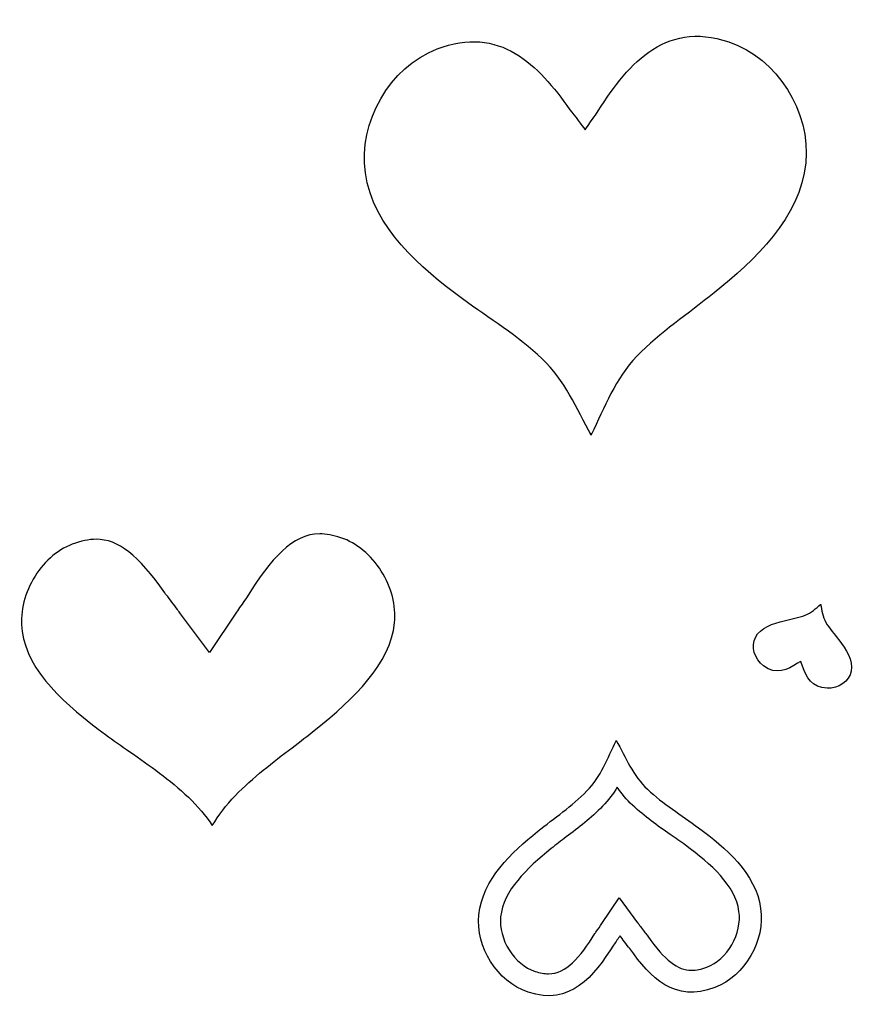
# Model space of a CAD drawing. Header units: centimetres. Extents: x -39.2 to 10, y -11.8 to 14.9.
# Drawn here: x -39.23 to -16.66, y -11.84 to 14.87 of the extents above; entities that cross this region are included whole.
import ezdxf

# ---------------------------------------------------------------- set-up
doc = ezdxf.new("R2010")
doc.units = ezdxf.units.CM
doc.header["$MEASUREMENT"] = 0
doc.layers.add('Layer 1', color=7, linetype='Continuous')

msp = doc.modelspace()

# ---------------------------------------------------------------- linework, layer by layer
at = {"layer": 'Layer 1'}
for points, knots in [([(-20.02531, 14.26853), (-21.80588, 14.86855), (-22.81823, 13.59281), (-23.64079, 12.28209), (-23.64079, 12.28209), (-23.74408, 12.14101), (-23.83761, 12.00785), (-23.91876, 11.88691), (-23.91876, 11.88691), (-24.01311, 12.01312), (-24.19342, 12.2646), (-24.33053, 12.42925), (-24.33053, 12.42925), (-25.18971, 13.65417), (-26.22997, 14.72676), (-27.92376, 14.07737), (-27.92376, 14.07737), (-29.21831, 13.58106), (-30.06024, 12.08903), (-29.8676, 10.72513), (-29.8676, 10.72513), (-29.65765, 9.23886), (-28.3749, 8.15293), (-27.23904, 7.31335), (-27.23904, 7.31335), (-26.51588, 6.77881), (-25.73726, 6.30944), (-25.08107, 5.68947), (-25.08107, 5.68947), (-24.47248, 5.11448), (-24.14884, 4.34324), (-23.75728, 3.62051), (-23.75728, 3.62051), (-23.75739, 3.63064), (-23.75749, 3.64078), (-23.75765, 3.65088), (-23.75765, 3.65088), (-23.75712, 3.6499), (-23.75662, 3.64903), (-23.75609, 3.64805), (-23.75609, 3.64805), (-23.7562, 3.65601), (-23.75625, 3.66398), (-23.75635, 3.67186), (-23.75635, 3.67186), (-23.75598, 3.65956), (-23.75564, 3.64725), (-23.75527, 3.63495), (-23.75527, 3.63495), (-23.75471, 3.63609), (-23.75419, 3.63789), (-23.75366, 3.63918), (-23.75366, 3.63918), (-23.75361, 3.63733), (-23.7535, 3.63545), (-23.75345, 3.6336), (-23.75345, 3.6336), (-23.39229, 4.37298), (-23.10099, 5.15794), (-22.51679, 5.75855), (-22.51679, 5.75855), (-21.88695, 6.40606), (-21.12855, 6.90798), (-20.42822, 7.47276), (-20.42822, 7.47276), (-19.32824, 8.35993), (-18.09171, 9.49965), (-17.94373, 10.99534), (-17.94373, 10.99534), (-17.80799, 12.36792), (-18.71123, 13.8257), (-20.02531, 14.26853)], [0, 0, 0, 0, 0.05263158, 0.05263158, 0.05263158, 0.05263158, 0.10526316, 0.10526316, 0.10526316, 0.10526316, 0.15789474, 0.15789474, 0.15789474, 0.15789474, 0.21052632, 0.21052632, 0.21052632, 0.21052632, 0.26315789, 0.26315789, 0.26315789, 0.26315789, 0.31578947, 0.31578947, 0.31578947, 0.31578947, 0.36842105, 0.36842105, 0.36842105, 0.36842105, 0.42105263, 0.42105263, 0.42105263, 0.42105263, 0.47368421, 0.47368421, 0.47368421, 0.47368421, 0.52631579, 0.52631579, 0.52631579, 0.52631579, 0.57894737, 0.57894737, 0.57894737, 0.57894737, 0.63157895, 0.63157895, 0.63157895, 0.63157895, 0.68421053, 0.68421053, 0.68421053, 0.68421053, 0.73684211, 0.73684211, 0.73684211, 0.73684211, 0.78947368, 0.78947368, 0.78947368, 0.78947368, 0.84210526, 0.84210526, 0.84210526, 0.84210526, 0.89473684, 0.89473684, 0.89473684, 0.89473684, 1, 1, 1, 1]), ([(-34.01407, -6.94867), (-34.19634, -6.68094), (-34.40618, -6.42043), (-34.65804, -6.18249), (-34.65804, -6.18249), (-35.16411, -5.70436), (-35.71611, -5.32053), (-36.24993, -4.94935), (-36.24993, -4.94935), (-36.47692, -4.7915), (-36.69133, -4.64243), (-36.90152, -4.48707), (-36.90152, -4.48707), (-37.98425, -3.68676), (-39.00768, -2.79403), (-39.16358, -1.69042), (-39.16358, -1.69042), (-39.22761, -1.23708), (-39.11826, -0.72305), (-38.86352, -0.28014), (-38.86352, -0.28014), (-38.60568, 0.16825), (-38.22982, 0.50483), (-37.80519, 0.66765), (-37.80519, 0.66765), (-37.57246, 0.75684), (-37.355, 0.80211), (-37.15887, 0.80211), (-37.15887, 0.80211), (-36.56192, 0.80211), (-36.02383, 0.38208), (-35.30157, -0.64762), (-35.30157, -0.64762), (-35.30157, -0.64762), (-35.27958, -0.67895), (-35.27958, -0.67895), (-35.27958, -0.67895), (-35.27958, -0.67895), (-35.25511, -0.70835), (-35.25511, -0.70835), (-35.25511, -0.70835), (-35.16798, -0.81299), (-35.04582, -0.97894), (-34.95663, -1.10007), (-34.95663, -1.10007), (-34.92499, -1.14306), (-34.89657, -1.18164), (-34.87318, -1.21294), (-34.87318, -1.21294), (-34.87318, -1.21294), (-34.09049, -2.25908), (-34.09049, -2.25908), (-34.09049, -2.25908), (-34.09049, -2.25908), (-33.36262, -1.17408), (-33.36262, -1.17408), (-33.36262, -1.17408), (-33.28719, -1.06163), (-33.20104, -0.93916), (-33.10648, -0.81004), (-33.10648, -0.81004), (-33.10648, -0.81004), (-33.08693, -0.78332), (-33.08693, -0.78332), (-33.08693, -0.78332), (-33.08693, -0.78332), (-33.06934, -0.75525), (-33.06934, -0.75525), (-33.06934, -0.75525), (-32.42701, 0.26829), (-31.84723, 0.94994), (-31.10536, 0.94994), (-31.10536, 0.94994), (-30.93108, 0.94994), (-30.73883, 0.91491), (-30.53394, 0.84585), (-30.53394, 0.84585), (-30.10288, 0.70059), (-29.71328, 0.37936), (-29.43692, -0.05865), (-29.43692, -0.05865), (-29.16376, -0.49161), (-29.03298, -1.00189), (-29.07817, -1.45859), (-29.07817, -1.45859), (-29.18813, -2.56981), (-30.17373, -3.5057), (-31.22246, -4.35152), (-31.22246, -4.35152), (-31.42592, -4.51564), (-31.63391, -4.67362), (-31.85407, -4.84092), (-31.85407, -4.84092), (-32.37204, -5.23449), (-32.90767, -5.64147), (-33.39347, -6.14087), (-33.39347, -6.14087), (-33.63952, -6.39371), (-33.84106, -6.66814), (-34.01407, -6.94867)], [0, 0, 0, 0, 0.03846154, 0.03846154, 0.03846154, 0.03846154, 0.07692308, 0.07692308, 0.07692308, 0.07692308, 0.11538462, 0.11538462, 0.11538462, 0.11538462, 0.15384615, 0.15384615, 0.15384615, 0.15384615, 0.19230769, 0.19230769, 0.19230769, 0.19230769, 0.23076923, 0.23076923, 0.23076923, 0.23076923, 0.26923077, 0.26923077, 0.26923077, 0.26923077, 0.30769231, 0.30769231, 0.30769231, 0.30769231, 0.34615385, 0.34615385, 0.34615385, 0.34615385, 0.38461538, 0.38461538, 0.38461538, 0.38461538, 0.42307692, 0.42307692, 0.42307692, 0.42307692, 0.46153846, 0.46153846, 0.46153846, 0.46153846, 0.5, 0.5, 0.5, 0.5, 0.53846154, 0.53846154, 0.53846154, 0.53846154, 0.57692308, 0.57692308, 0.57692308, 0.57692308, 0.61538462, 0.61538462, 0.61538462, 0.61538462, 0.65384615, 0.65384615, 0.65384615, 0.65384615, 0.69230769, 0.69230769, 0.69230769, 0.69230769, 0.73076923, 0.73076923, 0.73076923, 0.73076923, 0.76923077, 0.76923077, 0.76923077, 0.76923077, 0.80769231, 0.80769231, 0.80769231, 0.80769231, 0.84615385, 0.84615385, 0.84615385, 0.84615385, 0.88461538, 0.88461538, 0.88461538, 0.88461538, 0.92307692, 0.92307692, 0.92307692, 0.92307692, 1, 1, 1, 1]), ([(-19.08593, -2.62763), (-18.74343, -2.88285), (-18.43635, -2.72857), (-18.16785, -2.55246), (-18.16785, -2.55246), (-18.13576, -2.53468), (-18.10636, -2.51764), (-18.08041, -2.50179), (-18.08041, -2.50179), (-18.06882, -2.5328), (-18.04744, -2.59392), (-18.02924, -2.63554), (-18.02924, -2.63554), (-17.92888, -2.93185), (-17.77897, -3.21466), (-17.36834, -3.23146), (-17.36834, -3.23146), (-17.05457, -3.24429), (-16.7693, -3.03622), (-16.71614, -2.76812), (-16.71614, -2.76812), (-16.65822, -2.47594), (-16.8596, -2.17111), (-17.04639, -1.9237), (-17.04639, -1.9237), (-17.16529, -1.76625), (-17.30068, -1.61628), (-17.39924, -1.4484), (-17.39924, -1.4484), (-17.49065, -1.29269), (-17.50693, -1.12373), (-17.54124, -0.95818), (-17.54124, -0.95818), (-17.5419, -0.96009), (-17.54259, -0.96199), (-17.54325, -0.9639), (-17.54325, -0.9639), (-17.5433, -0.96366), (-17.54336, -0.96348), (-17.54336, -0.96326), (-17.54336, -0.96326), (-17.54392, -0.96472), (-17.54444, -0.9662), (-17.54503, -0.96765), (-17.54503, -0.96765), (-17.54416, -0.96537), (-17.54352, -0.96305), (-17.54265, -0.96077), (-17.54265, -0.96077), (-17.54286, -0.9609), (-17.54313, -0.96122), (-17.54331, -0.96138), (-17.54331, -0.96138), (-17.5432, -0.96104), (-17.5431, -0.96069), (-17.54299, -0.96035), (-17.54299, -0.96035), (-17.67224, -1.06801), (-17.78958, -1.18974), (-17.95738, -1.25369), (-17.95738, -1.25369), (-18.1382, -1.32259), (-18.33663, -1.35415), (-18.527, -1.40202), (-18.527, -1.40202), (-18.82601, -1.47727), (-19.17192, -1.58818), (-19.30773, -1.85313), (-19.30773, -1.85313), (-19.43238, -2.09629), (-19.33879, -2.4393), (-19.08593, -2.62763)], [0, 0, 0, 0, 0.05263158, 0.05263158, 0.05263158, 0.05263158, 0.10526316, 0.10526316, 0.10526316, 0.10526316, 0.15789474, 0.15789474, 0.15789474, 0.15789474, 0.21052632, 0.21052632, 0.21052632, 0.21052632, 0.26315789, 0.26315789, 0.26315789, 0.26315789, 0.31578947, 0.31578947, 0.31578947, 0.31578947, 0.36842105, 0.36842105, 0.36842105, 0.36842105, 0.42105263, 0.42105263, 0.42105263, 0.42105263, 0.47368421, 0.47368421, 0.47368421, 0.47368421, 0.52631579, 0.52631579, 0.52631579, 0.52631579, 0.57894737, 0.57894737, 0.57894737, 0.57894737, 0.63157895, 0.63157895, 0.63157895, 0.63157895, 0.68421053, 0.68421053, 0.68421053, 0.68421053, 0.73684211, 0.73684211, 0.73684211, 0.73684211, 0.78947368, 0.78947368, 0.78947368, 0.78947368, 0.84210526, 0.84210526, 0.84210526, 0.84210526, 0.89473684, 0.89473684, 0.89473684, 0.89473684, 1, 1, 1, 1]), ([(-25.46342, -11.45635), (-24.3241, -11.84031), (-23.67637, -11.02399), (-23.15004, -10.18532), (-23.15004, -10.18532), (-23.08395, -10.09504), (-23.0241, -10.00985), (-22.97219, -9.93246), (-22.97219, -9.93246), (-22.91179, -10.01324), (-22.7964, -10.17416), (-22.70872, -10.27949), (-22.70872, -10.27949), (-22.15897, -11.06324), (-21.49333, -11.74957), (-20.40957, -11.33404), (-20.40957, -11.33404), (-19.58124, -11.01646), (-19.04252, -10.06179), (-19.16579, -9.18909), (-19.16579, -9.18909), (-19.30012, -8.2381), (-20.12091, -7.54325), (-20.84767, -7.00601), (-20.84767, -7.00601), (-21.3104, -6.66401), (-21.80858, -6.36368), (-22.22848, -5.96699), (-22.22848, -5.96699), (-22.61789, -5.59906), (-22.82498, -5.10559), (-23.07554, -4.64315), (-23.07554, -4.64315), (-23.07546, -4.64966), (-23.07538, -4.65611), (-23.0753, -4.66257), (-23.0753, -4.66257), (-23.07564, -4.66196), (-23.07594, -4.66138), (-23.07628, -4.66077), (-23.07628, -4.66077), (-23.07623, -4.66582), (-23.07615, -4.67096), (-23.07609, -4.67601), (-23.07609, -4.67601), (-23.07635, -4.66815), (-23.07657, -4.66029), (-23.0768, -4.65238), (-23.0768, -4.65238), (-23.07717, -4.65309), (-23.07746, -4.65429), (-23.07781, -4.65513), (-23.07781, -4.65513), (-23.07786, -4.65394), (-23.07789, -4.65275), (-23.07794, -4.65156), (-23.07794, -4.65156), (-23.30903, -5.12461), (-23.49543, -5.62689), (-23.86923, -6.01117), (-23.86923, -6.01117), (-24.27222, -6.42551), (-24.75746, -6.74663), (-25.20561, -7.10805), (-25.20561, -7.10805), (-25.90945, -7.67569), (-26.70061, -8.40496), (-26.79531, -9.36198), (-26.79531, -9.36198), (-26.88222, -10.24025), (-26.30427, -11.17304), (-25.46342, -11.45635)], [0, 0, 0, 0, 0.05263158, 0.05263158, 0.05263158, 0.05263158, 0.10526316, 0.10526316, 0.10526316, 0.10526316, 0.15789474, 0.15789474, 0.15789474, 0.15789474, 0.21052632, 0.21052632, 0.21052632, 0.21052632, 0.26315789, 0.26315789, 0.26315789, 0.26315789, 0.31578947, 0.31578947, 0.31578947, 0.31578947, 0.36842105, 0.36842105, 0.36842105, 0.36842105, 0.42105263, 0.42105263, 0.42105263, 0.42105263, 0.47368421, 0.47368421, 0.47368421, 0.47368421, 0.52631579, 0.52631579, 0.52631579, 0.52631579, 0.57894737, 0.57894737, 0.57894737, 0.57894737, 0.63157895, 0.63157895, 0.63157895, 0.63157895, 0.68421053, 0.68421053, 0.68421053, 0.68421053, 0.73684211, 0.73684211, 0.73684211, 0.73684211, 0.78947368, 0.78947368, 0.78947368, 0.78947368, 0.84210526, 0.84210526, 0.84210526, 0.84210526, 0.89473684, 0.89473684, 0.89473684, 0.89473684, 1, 1, 1, 1]), ([(-26.20568, -9.42036), (-26.13533, -8.70935), (-25.50467, -8.11051), (-24.83366, -7.56931), (-24.83366, -7.56931), (-24.70346, -7.4643), (-24.5704, -7.3632), (-24.42954, -7.25615), (-24.42954, -7.25615), (-24.09812, -7.00432), (-23.75538, -6.74394), (-23.44452, -6.42435), (-23.44452, -6.42435), (-23.28712, -6.26256), (-23.15819, -6.08695), (-23.04746, -5.90746), (-23.04746, -5.90746), (-22.93083, -6.07878), (-22.79656, -6.24544), (-22.63542, -6.39768), (-22.63542, -6.39768), (-22.3116, -6.70364), (-21.9584, -6.94923), (-21.61683, -7.18672), (-21.61683, -7.18672), (-21.4716, -7.28769), (-21.33441, -7.38309), (-21.19993, -7.48252), (-21.19993, -7.48252), (-20.50712, -7.99459), (-19.85227, -8.5658), (-19.75253, -9.27198), (-19.75253, -9.27198), (-19.71155, -9.56204), (-19.78155, -9.89097), (-19.94454, -10.17434), (-19.94454, -10.17434), (-20.10951, -10.46125), (-20.34999, -10.67657), (-20.62171, -10.78077), (-20.62171, -10.78077), (-20.77064, -10.83787), (-20.90979, -10.86681), (-21.03528, -10.86681), (-21.03528, -10.86681), (-21.41726, -10.86681), (-21.76153, -10.59807), (-22.22368, -9.93921), (-22.22368, -9.93921), (-22.22368, -9.93921), (-22.23773, -9.91915), (-22.23773, -9.91915), (-22.23773, -9.91915), (-22.23773, -9.91915), (-22.25339, -9.90034), (-22.25339, -9.90034), (-22.25339, -9.90034), (-22.30914, -9.83337), (-22.38732, -9.72722), (-22.44439, -9.6497), (-22.44439, -9.6497), (-22.46463, -9.62218), (-22.48281, -9.5975), (-22.49778, -9.5775), (-22.49778, -9.5775), (-22.49778, -9.5775), (-22.99858, -8.90808), (-22.99858, -8.90808), (-22.99858, -8.90808), (-22.99858, -8.90808), (-23.46433, -9.60232), (-23.46433, -9.60232), (-23.46433, -9.60232), (-23.51259, -9.67429), (-23.56773, -9.75263), (-23.62821, -9.83526), (-23.62821, -9.83526), (-23.62821, -9.83526), (-23.64072, -9.85235), (-23.64072, -9.85235), (-23.64072, -9.85235), (-23.64072, -9.85235), (-23.65199, -9.87029), (-23.65199, -9.87029), (-23.65199, -9.87029), (-24.06299, -10.52521), (-24.43399, -10.96138), (-24.90866, -10.96138), (-24.90866, -10.96138), (-25.02016, -10.96138), (-25.14316, -10.93894), (-25.27426, -10.89478), (-25.27426, -10.89478), (-25.55009, -10.80183), (-25.79935, -10.5963), (-25.97617, -10.31603), (-25.97617, -10.31603), (-26.15094, -10.03909), (-26.2346, -9.71259), (-26.20568, -9.42036)], [0, 0, 0, 0, 0.03846154, 0.03846154, 0.03846154, 0.03846154, 0.07692308, 0.07692308, 0.07692308, 0.07692308, 0.11538462, 0.11538462, 0.11538462, 0.11538462, 0.15384615, 0.15384615, 0.15384615, 0.15384615, 0.19230769, 0.19230769, 0.19230769, 0.19230769, 0.23076923, 0.23076923, 0.23076923, 0.23076923, 0.26923077, 0.26923077, 0.26923077, 0.26923077, 0.30769231, 0.30769231, 0.30769231, 0.30769231, 0.34615385, 0.34615385, 0.34615385, 0.34615385, 0.38461538, 0.38461538, 0.38461538, 0.38461538, 0.42307692, 0.42307692, 0.42307692, 0.42307692, 0.46153846, 0.46153846, 0.46153846, 0.46153846, 0.5, 0.5, 0.5, 0.5, 0.53846154, 0.53846154, 0.53846154, 0.53846154, 0.57692308, 0.57692308, 0.57692308, 0.57692308, 0.61538462, 0.61538462, 0.61538462, 0.61538462, 0.65384615, 0.65384615, 0.65384615, 0.65384615, 0.69230769, 0.69230769, 0.69230769, 0.69230769, 0.73076923, 0.73076923, 0.73076923, 0.73076923, 0.76923077, 0.76923077, 0.76923077, 0.76923077, 0.80769231, 0.80769231, 0.80769231, 0.80769231, 0.84615385, 0.84615385, 0.84615385, 0.84615385, 0.88461538, 0.88461538, 0.88461538, 0.88461538, 0.92307692, 0.92307692, 0.92307692, 0.92307692, 1, 1, 1, 1])]:
    msp.add_open_spline(points, degree=3, knots=knots, dxfattribs=at)

doc.saveas('drawing.dxf')
